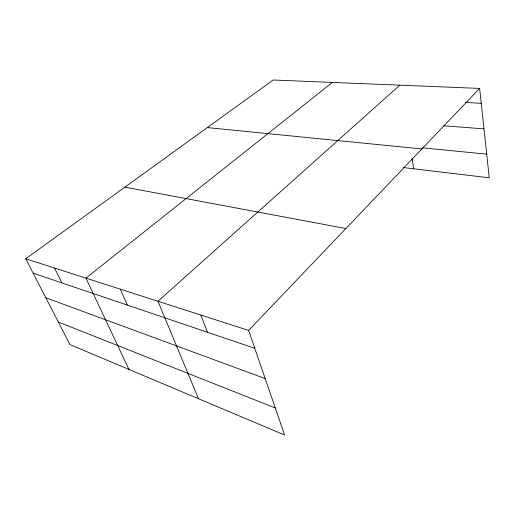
<?xml version="1.0" encoding="UTF-8"?>
<svg xmlns="http://www.w3.org/2000/svg" width="515" height="515" viewBox="0 0 515 515"><rect width="100%" height="100%" fill="white"/><g stroke="black" fill="none" stroke-linecap="round" stroke-linejoin="round"><path stroke-width="0.77" d="M479.652 88.413L273.175 80.005L25.75 258.775L69.924 344.567L284.583 434.995L248.623 330.411L479.652 88.413L489.25 177.797L403.509 167.594M399.788 85.162L157.957 301.269L198.507 398.739M332.407 82.413L85.941 278.119L128.924 369.422M465.476 102.453L481.248 103.303M443.653 125.776L483.997 128.859M422.648 147.857L486.714 154.165M207.313 127.591L421.856 148.951M124.907 187.132L345.887 228.525M25.75 258.775L248.623 330.411M33.153 273.156L254.77 348.295M45.816 297.747L265.174 378.551M58.311 322.01L275.293 407.983M54.558 268.032L61.903 282.902M120.259 289.153L127.353 305.092M200.869 315.058L207.442 332.246M412.045 158.511L413.764 168.811"/></g></svg>
